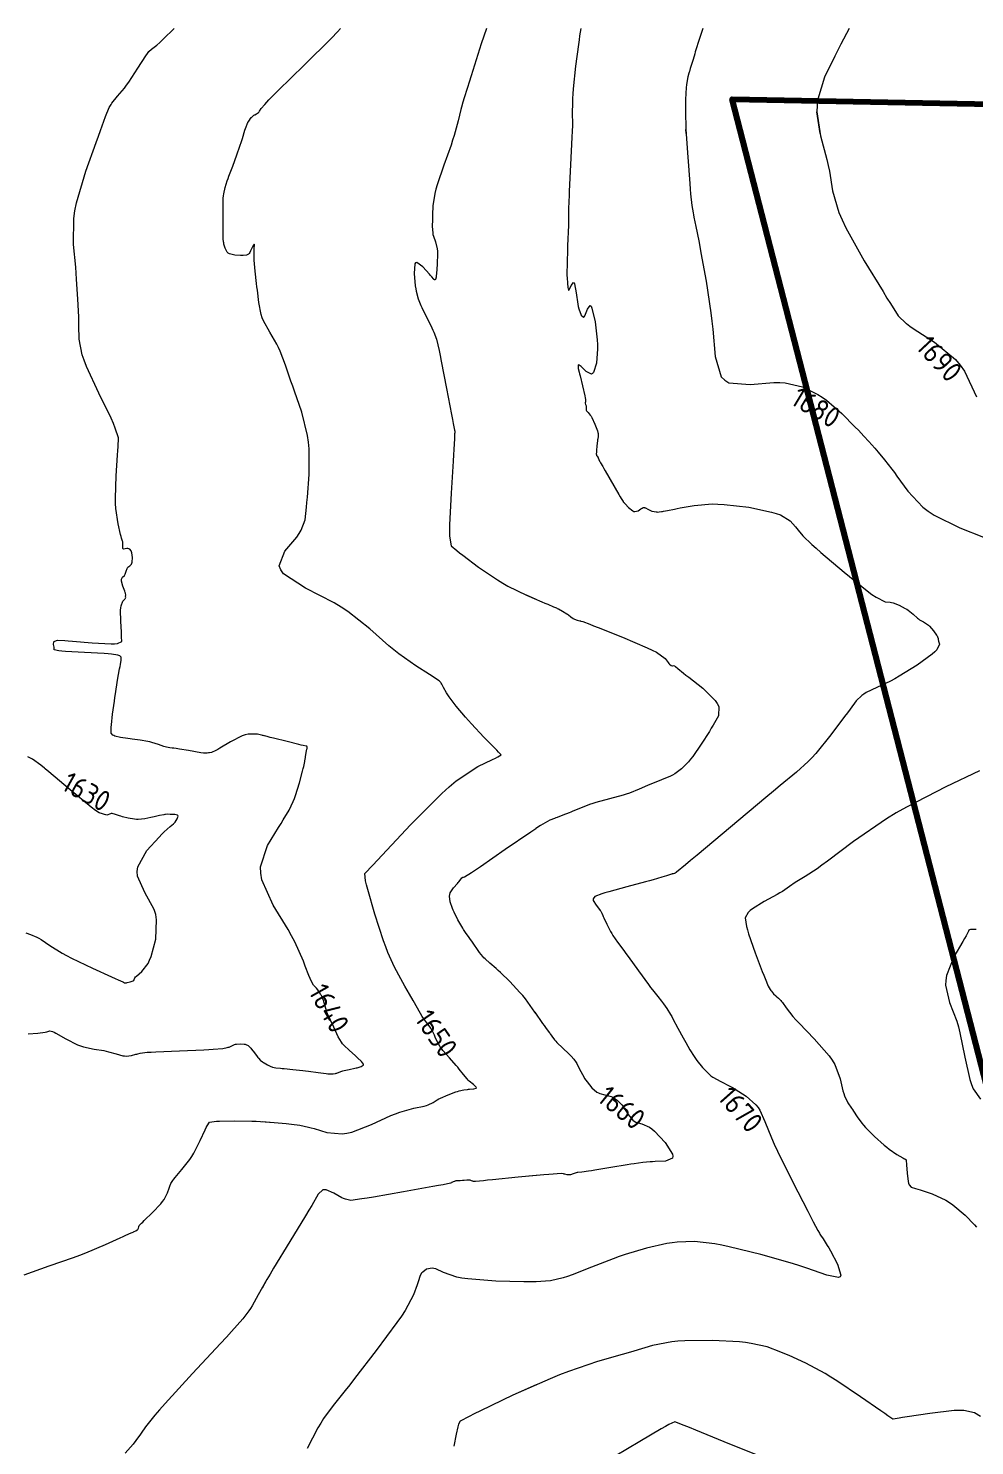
# Model space of a CAD drawing. Header units: millimetres. Extents: x 837477 to 838477, y 1189014 to 1191014.
# Drawn here: x 837782.3 to 837954.9, y 1190755.2 to 1191013.9 of the extents above; entities that cross this region are included whole.
import ezdxf

# ---------------------------------------------------------------- set-up
doc = ezdxf.new("R2010")
doc.units = ezdxf.units.MM
doc.header["$LTSCALE"] = 0.3
doc.layers.add('CORREDORVIA', color=94, linetype='Continuous', lineweight=80)
doc.layers.add('COTAS 10', color=252, linetype='Continuous', lineweight=9)
doc.styles.get("Standard").update_dxf_attribs({"font": 'isocp2.shx', "bigfont": '@extfont2.shx'})

msp = doc.modelspace()

# ---------------------------------------------------------------- linework, layer by layer
at = {"layer": 'CORREDORVIA'}
msp.add_lwpolyline([(838157.033, 1190996.193), (838237.174, 1190821.339), (838237.001, 1190602.875), (838240.031, 1190437.198), (838223.537, 1190366.272), (838184.199, 1189898.277), (837734.304, 1190149.151), (837849.078, 1189569.699), (837751.159, 1189231.384), (837593.191, 1189234.399), (837695.481, 1189679.225), (837660.573, 1189835.358), (837597.737, 1190012.464), (837490.666, 1190492.599), (837964.301, 1190234.408), (838010.155, 1190346.41), (837974.613, 1190516.877), (837969.419, 1190653.334), (837963.574, 1190795.982), (837910.676, 1191000.965)], close=True, dxfattribs=at)
at = {"layer": 'COTAS 10'}
for points in [[(837825.84, 1190884.6), (837824.07, 1190885.031), (837822.377, 1190885.05), (837821.856, 1190884.93), (837821.313, 1190884.756), (837819.166, 1190883.678), (837817.237, 1190882.508), (837816.833, 1190882.278), (837816.484, 1190882.087), (837815.693, 1190881.735), (837815.31, 1190881.658), (837815.219, 1190881.641), (837815.135, 1190881.626), (837814.885, 1190881.586), (837814.697, 1190881.566), (837814.651, 1190881.563), (837814.607, 1190881.561), (837814.473, 1190881.564), (837814.363, 1190881.575), (837814.335, 1190881.578), (837814.307, 1190881.582), (837814.218, 1190881.595), (837813.751, 1190881.673), (837811.502, 1190882.047), (837809.846, 1190882.32), (837809.524, 1190882.372), (837809.262, 1190882.413), (837808.807, 1190882.479), (837808.657, 1190882.489), (837808.585, 1190882.495), (837808.501, 1190882.503), (837808.09, 1190882.547), (837807.468, 1190882.674), (837807.25, 1190882.735), (837807.013, 1190882.807), (837805.992, 1190883.159), (837804.781, 1190883.54), (837804.423, 1190883.63), (837804.056, 1190883.714), (837802.648, 1190883.959), (837801.211, 1190884.161), (837800.826, 1190884.217), (837800.446, 1190884.273), (837799.117, 1190884.475), (837798.064, 1190884.713), (837797.858, 1190884.792), (837797.688, 1190884.877), (837797.384, 1190885.23), (837797.388, 1190886.003), (837797.412, 1190886.353), (837797.447, 1190886.761), (837797.656, 1190888.726), (837797.964, 1190891.102), (837798.06, 1190891.77), (837798.162, 1190892.441), (837798.567, 1190894.901), (837798.928, 1190896.971), (837799.001, 1190897.397), (837799.062, 1190897.758), (837799.185, 1190898.531), (837799.216, 1190898.839), (837799.219, 1190898.907), (837799.219, 1190898.968), (837799.2, 1190899.127), (837799.09, 1190899.249), (837799.033, 1190899.286), (837798.964, 1190899.325), (837798.623, 1190899.479), (837797.437, 1190899.65), (837796.837, 1190899.7), (837796.119, 1190899.751), (837792.543, 1190899.945), (837789.049, 1190900.146), (837788.383, 1190900.202), (837787.848, 1190900.258), (837787.002, 1190900.459), (837786.988, 1190900.73), (837786.977, 1190900.83), (837786.963, 1190900.94), (837786.888, 1190901.427), (837786.937, 1190901.88), (837787.001, 1190901.97), (837787.087, 1190902.043), (837787.58, 1190902.179), (837788.935, 1190902.131), (837789.565, 1190902.089), (837790.305, 1190902.035), (837793.897, 1190901.736), (837797.357, 1190901.537), (837798.014, 1190901.545), (837798.541, 1190901.58), (837799.356, 1190901.937), (837799.299, 1190902.838), (837799.276, 1190903.216), (837799.249, 1190903.65), (837799.129, 1190905.683), (837799.105, 1190907.7), (837799.139, 1190908.124), (837799.191, 1190908.489), (837799.528, 1190909.322), (837799.883, 1190909.712), (837799.947, 1190909.798), (837799.997, 1190909.875), (837800.05, 1190910.071), (837800.024, 1190910.209), (837800.024, 1190910.249), (837800.026, 1190910.289), (837800.057, 1190910.439), (837800.008, 1190910.779), (837799.959, 1190910.939), (837799.896, 1190911.128), (837799.542, 1190912.045), (837799.258, 1190912.975), (837799.239, 1190913.172), (837799.245, 1190913.341), (837799.482, 1190913.731), (837799.827, 1190914.022), (837799.901, 1190914.13), (837799.965, 1190914.249), (837800.121, 1190914.776), (837800.282, 1190915.294), (837800.349, 1190915.407), (837800.426, 1190915.508), (837800.787, 1190915.76), (837801.117, 1190916.098), (837801.174, 1190916.251), (837801.217, 1190916.431), (837801.25, 1190917.299), (837801.137, 1190918.167), (837801.088, 1190918.347), (837801.031, 1190918.501), (837800.761, 1190918.839), (837800.436, 1190918.946), (837800.344, 1190918.955), (837800.251, 1190918.955), (837799.911, 1190918.879), (837799.637, 1190918.817), (837799.587, 1190918.826), (837799.548, 1190918.847), (837799.499, 1190919.016), (837799.516, 1190919.232), (837799.519, 1190919.283), (837799.521, 1190919.329), (837799.519, 1190919.464), (837799.515, 1190919.563), (837799.516, 1190919.588), (837799.517, 1190919.61), (837799.526, 1190919.681), (837799.536, 1190919.74), (837799.537, 1190919.757), (837799.539, 1190919.773), (837799.538, 1190919.829), (837799.535, 1190919.88), (837799.534, 1190919.893), (837799.534, 1190919.905), (837799.532, 1190919.943), (837799.532, 1190919.985), (837799.531, 1190919.994), (837799.531, 1190920.025), (837799.517, 1190920.078), (837799.508, 1190920.101), (837799.497, 1190920.127), (837799.439, 1190920.251), (837799.272, 1190920.829), (837799.192, 1190921.142), (837799.097, 1190921.521), (837798.633, 1190923.441), (837798.243, 1190926.215), (837798.195, 1190927.132), (837798.174, 1190928.114), (837798.312, 1190932.198), (837798.558, 1190936), (837798.604, 1190936.804), (837798.64, 1190937.5), (837798.693, 1190939.113), (837798.14, 1190940.923), (837797.794, 1190941.743), (837797.365, 1190942.701), (837795.121, 1190947.311), (837792.876, 1190952.176), (837792.447, 1190953.295), (837792.101, 1190954.315), (837791.546, 1190957.174), (837791.504, 1190959.636), (837791.481, 1190960.406), (837791.454, 1190961.215), (837791.314, 1190964.452), (837791.087, 1190968.106), (837791.005, 1190969.178), (837790.913, 1190970.275), (837790.511, 1190974.452), (837790.578, 1190979.143), (837790.782, 1190980.564), (837791.067, 1190982.038), (837792.767, 1190987.804), (837794.67, 1190993.055), (837795.083, 1190994.206), (837795.447, 1190995.224), (837796.351, 1190997.804), (837797.042, 1190999.413), (837797.272, 1190999.819), (837797.386, 1191000), (837797.518, 1191000.209), (837798.547, 1191001.473), (837799.811, 1191002.962), (837800.205, 1191003.492), (837800.619, 1191004.073), (837802.273, 1191006.601), (837803.738, 1191008.878), (837804.032, 1191009.301), (837804.278, 1191009.635), (837804.763, 1191010.095), (837805.708, 1191010.807), (837806.243, 1191011.301), (837806.898, 1191011.922), (837808.87, 1191013.872)], [(837824.923, 1190814.345), (837827.154, 1190814.197), (837829.302, 1190813.99), (837829.824, 1190813.933), (837830.315, 1190813.877), (837831.826, 1190813.677), (837833.375, 1190813.357), (837833.89, 1190813.226), (837834.442, 1190813.075), (837836.747, 1190812.376), (837839.546, 1190812.094), (837840.41, 1190812.207), (837841.313, 1190812.403), (837844.893, 1190813.798), (837848.408, 1190815.431), (837849.268, 1190815.776), (837850.081, 1190816.075), (837852.608, 1190816.77), (837854.491, 1190817.174), (837854.897, 1190817.289), (837855.253, 1190817.407), (837856.121, 1190817.845), (837856.871, 1190818.33), (837857.153, 1190818.477), (837857.467, 1190818.629), (837858.866, 1190819.224), (837860.283, 1190819.748), (837860.608, 1190819.856), (837860.903, 1190819.948), (837861.726, 1190820.143), (837862.387, 1190820.223), (837862.58, 1190820.242), (837862.779, 1190820.259), (837863.534, 1190820.307), (837864.006, 1190820.452), (837864.027, 1190820.529), (837863.999, 1190820.623), (837863.499, 1190821.097), (837862.722, 1190821.733), (837862.52, 1190821.93), (837862.323, 1190822.135), (837861.658, 1190822.949), (837860.882, 1190823.942), (837860.615, 1190824.26), (837860.325, 1190824.597), (837859.09, 1190825.97), (837857.908, 1190827.338), (837857.651, 1190827.672), (837857.425, 1190827.987), (837856.864, 1190828.962), (837856.526, 1190829.747), (837856.44, 1190829.941), (837856.358, 1190830.126), (837856.091, 1190830.714), (837855.797, 1190831.246), (837855.698, 1190831.397), (837855.591, 1190831.548), (837855.142, 1190832.107), (837854.43, 1190833.112), (837854.158, 1190833.546), (837853.853, 1190834.046), (837852.481, 1190836.415), (837851.805, 1190837.618), (837850.993, 1190839.062), (837850.615, 1190839.739), (837850.252, 1190840.391), (837849.063, 1190842.54), (837847.853, 1190845.227), (837847.476, 1190846.218), (837847.081, 1190847.316), (837845.503, 1190852.173), (837844.191, 1190856.696), (837843.964, 1190857.584), (837843.796, 1190858.314), (837843.681, 1190859.633), (837845.123, 1190861.172), (837852.013, 1190868.527), (837857.7, 1190874.215), (837859.075, 1190875.44), (837860.362, 1190876.513), (837864.285, 1190879.122), (837866.983, 1190880.435), (837867.497, 1190880.69), (837867.91, 1190880.898), (837868.561, 1190881.258), (837868.072, 1190881.791), (837867.767, 1190882.109), (837867.387, 1190882.5), (837865.403, 1190884.526), (837863.126, 1190886.917), (837862.563, 1190887.538), (837862.028, 1190888.141), (837860.34, 1190890.171), (837859.073, 1190891.855), (837858.804, 1190892.24), (837858.571, 1190892.589), (837858.027, 1190893.555), (837857.714, 1190894.19), (837857.627, 1190894.331), (837857.54, 1190894.457), (837857.224, 1190894.784), (837856.379, 1190895.346), (837855.958, 1190895.619), (837855.457, 1190895.943), (837852.97, 1190897.538), (837849.847, 1190899.741), (837848.943, 1190900.449), (837848.023, 1190901.198), (837844.561, 1190904.257), (837840.59, 1190907.431), (837839.35, 1190908.253), (837838.048, 1190909.051), (837832.838, 1190911.727), (837828.847, 1190914.292), (837828.314, 1190915.02), (837828.029, 1190915.756), (837829.065, 1190918.475), (837831.246, 1190921.035), (837831.683, 1190921.67), (837832.048, 1190922.273), (837832.764, 1190924.183), (837833.03, 1190926.486), (837833.111, 1190927.337), (837833.196, 1190928.28), (837833.529, 1190932.454), (837833.535, 1190937.101), (837833.413, 1190938.342), (837833.237, 1190939.563), (837832.159, 1190943.807), (837830.837, 1190947.631), (837830.509, 1190948.588), (837830.197, 1190949.5), (837829.205, 1190952.425), (837828.227, 1190954.945), (837827.923, 1190955.601), (837827.605, 1190956.239), (837826.338, 1190958.395), (837825.197, 1190960.469), (837824.96, 1190961.055), (837824.755, 1190961.647), (837824.3, 1190963.83), (837824.061, 1190966.058), (837823.993, 1190966.678), (837823.925, 1190967.3), (837823.676, 1190969.559), (837823.496, 1190971.577), (837823.472, 1190972.047), (837823.459, 1190972.479), (837823.505, 1190973.719), (837823.535, 1190974.381), (837823.511, 1190974.449), (837823.474, 1190974.466), (837823.225, 1190974.111), (837822.941, 1190973.521), (837822.881, 1190973.39), (837822.83, 1190973.273), (837822.714, 1190972.971), (837822.575, 1190972.77), (837822.509, 1190972.718), (837822.432, 1190972.668), (837822.054, 1190972.498), (837821.457, 1190972.396), (837821.241, 1190972.388), (837821.004, 1190972.389), (837819.963, 1190972.467), (837818.965, 1190972.742), (837818.755, 1190972.868), (837818.574, 1190973.015), (837818.157, 1190973.725), (837817.966, 1190974.51), (837817.926, 1190974.704), (837817.893, 1190974.888), (837817.821, 1190975.469), (837817.799, 1190976.091), (837817.796, 1190976.3), (837817.795, 1190976.526), (837817.803, 1190977.478), (837817.814, 1190978.693), (837817.815, 1190979.085), (837817.814, 1190979.502), (837817.803, 1190981.208), (837817.847, 1190982.901), (837817.882, 1190983.309), (837817.927, 1190983.691), (837818.17, 1190984.853), (837818.571, 1190986.053), (837818.715, 1190986.459), (837818.875, 1190986.896), (837819.571, 1190988.743), (837820.321, 1190990.762), (837820.513, 1190991.309), (837820.7, 1190991.85), (837821.321, 1190993.76), (837821.804, 1190995.304), (837821.903, 1190995.615), (837821.988, 1190995.876), (837822.171, 1190996.395), (837822.271, 1190996.592), (837822.304, 1190996.648), (837822.339, 1190996.705), (837822.485, 1190996.921), (837822.636, 1190997.131), (837822.675, 1190997.185), (837822.712, 1190997.238), (837822.833, 1190997.414), (837822.96, 1190997.58), (837823.001, 1190997.627), (837823.043, 1190997.673), (837823.216, 1190997.845), (837823.437, 1190998.016), (837823.511, 1190998.063), (837823.589, 1190998.11), (837823.916, 1190998.279), (837824.267, 1190998.529), (837824.361, 1190998.628), (837824.453, 1190998.739), (837824.775, 1190999.246), (837825.441, 1191000), (837826.164, 1191000.819), (837826.928, 1191001.602), (837827.858, 1191002.536), (837832.587, 1191007.162), (837837.569, 1191012.108), (837838.657, 1191013.243), (837839.242, 1191013.872)], [(837865.902, 1191013.872), (837864.906, 1191011.036), (837863.07, 1191005.232), (837862.696, 1191004.054), (837862.382, 1191003.063), (837861.735, 1191001.036), (837861.438, 1191000), (837861.416, 1190999.924), (837861.308, 1190999.509), (837861.191, 1190999.048), (837860.699, 1190997), (837859.964, 1190994.329), (837859.695, 1190993.476), (837859.396, 1190992.574), (837858.08, 1190988.905), (837856.86, 1190985.341), (837856.622, 1190984.504), (837856.429, 1190983.733), (837856.091, 1190981.493), (837856.042, 1190979.808), (837856.03, 1190979.388), (837856.019, 1190978.987), (837855.984, 1190977.707), (837856.05, 1190976.579), (837856.103, 1190976.274), (837856.171, 1190975.973), (837856.54, 1190974.913), (837856.879, 1190973.654), (837856.927, 1190973.228), (837856.957, 1190972.769), (837856.9, 1190970.829), (837856.735, 1190969.082), (837856.696, 1190968.744), (837856.659, 1190968.47), (837856.551, 1190968.005), (837856.467, 1190967.973), (837856.445, 1190967.97), (837856.424, 1190967.971), (837856.354, 1190967.997), (837856.291, 1190968.049), (837856.274, 1190968.065), (837856.257, 1190968.083), (837856.199, 1190968.154), (837855.868, 1190968.534), (837855.68, 1190968.746), (837855.45, 1190969.005), (837854.268, 1190970.326), (837853.135, 1190971.133), (837852.935, 1190971.067), (837852.784, 1190970.877), (837852.652, 1190969.145), (837852.882, 1190966.883), (837852.96, 1190966.358), (837853.045, 1190965.876), (837853.403, 1190964.505), (837853.906, 1190963.288), (837854.083, 1190962.904), (837854.275, 1190962.5), (837855.104, 1190960.874), (837855.921, 1190959.231), (837856.105, 1190958.817), (837856.272, 1190958.42), (837856.723, 1190957.137), (837857.211, 1190955.049), (837857.4, 1190954.145), (837857.613, 1190953.1), (837858.576, 1190948.15), (837859.479, 1190943.412), (837859.654, 1190942.5), (837859.795, 1190941.762), (837860.034, 1190940.543), (837860.056, 1190940.466), (837860.061, 1190940.448), (837860.066, 1190940.432), (837860.081, 1190940.388), (837860.091, 1190940.35), (837860.092, 1190940.338), (837860.094, 1190940.326), (837860.095, 1190940.279), (837860.094, 1190940.231), (837860.093, 1190940.219), (837860.093, 1190940.208), (837860.091, 1190940.172), (837860.088, 1190940.141), (837860.087, 1190940.132), (837860.086, 1190940.124), (837860.081, 1190940.094), (837860.076, 1190940.067), (837860.074, 1190940.053), (837860.071, 1190940.029), (837860.068, 1190940.009), (837860.066, 1190939.999), (837860.062, 1190939.983), (837860.059, 1190939.967), (837860.059, 1190939.962), (837860.058, 1190939.957), (837860.058, 1190939.938), (837860.055, 1190939.78), (837860.052, 1190939.688), (837860.048, 1190939.575), (837860.03, 1190938.994), (837859.92, 1190937.03), (837859.858, 1190936.047), (837859.784, 1190934.872), (837859.404, 1190929.038), (837859.119, 1190923.258), (837859.105, 1190922.116), (837859.119, 1190921.173), (837859.404, 1190919.425), (837860.458, 1190918.559), (837860.957, 1190918.172), (837861.547, 1190917.721), (837864.426, 1190915.56), (837867.874, 1190913.203), (837868.823, 1190912.628), (837869.769, 1190912.087), (837873.162, 1190910.413), (837875.969, 1190909.208), (837876.545, 1190908.962), (837877.034, 1190908.755), (837878.074, 1190908.323), (837878.618, 1190908.084), (837878.794, 1190907.997), (837878.982, 1190907.902), (837879.754, 1190907.486), (837880.502, 1190907.043), (837880.674, 1190906.93), (837880.832, 1190906.823), (837881.278, 1190906.471), (837881.663, 1190906.183), (837881.783, 1190906.116), (837881.908, 1190906.054), (837882.408, 1190905.875), (837882.891, 1190905.743), (837883.005, 1190905.711), (837883.111, 1190905.682), (837883.425, 1190905.592), (837884.698, 1190905.109), (837885.409, 1190904.831), (837886.275, 1190904.492), (837890.696, 1190902.747), (837895.192, 1190900.84), (837896.105, 1190900.398), (837896.873, 1190899.994), (837898.451, 1190898.846), (837899.007, 1190898.103), (837899.131, 1190897.954), (837899.243, 1190897.83), (837899.54, 1190897.589), (837899.737, 1190897.537), (837899.786, 1190897.532), (837899.832, 1190897.531), (837899.975, 1190897.562), (837900.179, 1190897.518), (837900.263, 1190897.47), (837900.359, 1190897.407), (837900.802, 1190897.049), (837901.816, 1190896.215), (837902.27, 1190895.851), (837902.8, 1190895.43), (837905.341, 1190893.429), (837907.624, 1190891.214), (837907.99, 1190890.657), (837908.242, 1190890.126), (837908.193, 1190888.411), (837907.225, 1190886.669), (837906.897, 1190886.12), (837906.544, 1190885.542), (837905.055, 1190883.214), (837903.496, 1190880.996), (837903.1, 1190880.488), (837902.719, 1190880.025), (837901.469, 1190878.736), (837900.209, 1190877.823), (837899.822, 1190877.596), (837899.418, 1190877.382), (837897.819, 1190876.703), (837896.149, 1190876.075), (837895.699, 1190875.893), (837895.256, 1190875.707), (837893.701, 1190875.003), (837891.951, 1190874.287), (837891.383, 1190874.093), (837890.781, 1190873.901), (837888.305, 1190873.222), (837885.844, 1190872.563), (837885.251, 1190872.384), (837884.695, 1190872.206), (837883.004, 1190871.574), (837881.634, 1190870.992), (837881.281, 1190870.845), (837880.938, 1190870.704), (837879.794, 1190870.248), (837878.78, 1190869.859), (837878.519, 1190869.761), (837878.266, 1190869.666), (837877.426, 1190869.357), (837875.703, 1190868.369), (837874.895, 1190867.846)], [(837883.096, 1191013.872), (837882.857, 1191012.492), (837882.751, 1191011.754), (837882.635, 1191010.907), (837882.14, 1191006.94), (837881.709, 1191002.83), (837881.633, 1191001.893), (837881.577, 1191001.042), (837881.557, 1191000), (837881.533, 1190998.694), (837881.536, 1190996.122), (837881.509, 1190995.129), (837881.47, 1190994.016)], [(837905.327, 1191013.872), (837905.2, 1191013.466), (837904.624, 1191011.642), (837904.094, 1191009.967), (837903.973, 1191009.578), (837903.863, 1191009.221), (837903.556, 1191008.204), (837903.335, 1191007.459), (837903.28, 1191007.275), (837903.226, 1191007.099), (837903.053, 1191006.545), (837902.887, 1191006.017), (837902.838, 1191005.857), (837902.788, 1191005.693), (837902.599, 1191005.052), (837902.417, 1191004), (837902.373, 1191003.576), (837902.331, 1191003.095), (837902.2, 1191000.879), (837902.197, 1191000), (837902.189, 1190997.687), (837902.223, 1190996.591), (837902.273, 1190995.403), (837902.586, 1190990.345), (837902.956, 1190985.555), (837903.042, 1190984.536), (837903.12, 1190983.65), (837903.341, 1190981.56), (837903.559, 1190980.226), (837903.634, 1190979.818), (837903.717, 1190979.392), (837904.071, 1190977.711), (837904.598, 1190975.087), (837904.789, 1190974.066), (837905, 1190972.918), (837905.928, 1190967.711), (837906.826, 1190961.927), (837907.018, 1190960.416), (837907.187, 1190958.944), (837907.592, 1190953.954), (837908.718, 1190950.29), (837909.34, 1190949.654), (837910.097, 1190949.182), (837913.954, 1190948.847), (837918.306, 1190949.233), (837918.444, 1190949.231), (837919.376, 1190949.216), (837920.388, 1190949.145), (837923.552, 1190948.445), (837926.34, 1190947.055), (837927.114, 1190946.551), (837927.89, 1190945.994), (837930.698, 1190943.552), (837933.168, 1190941.083), (837933.73, 1190940.509), (837934.238, 1190939.984), (837934.733, 1190939.453), (837935.633, 1190938.486), (837936.708, 1190937.253), (837937.016, 1190936.894), (837937.327, 1190936.529), (837938.486, 1190935.147), (837939.857, 1190933.394), (837940.302, 1190932.794), (837940.776, 1190932.144), (837942.723, 1190929.384), (837945.48, 1190926.486), (837946.465, 1190925.749), (837947.545, 1190925.041), (837952.245, 1190922.723), (837956.58, 1190920.984)], [(837932.052, 1191013.872), (837930.529, 1191010.992), (837929.974, 1191009.906), (837929.427, 1191008.823), (837927.531, 1191004.937), (837926.307, 1191000.944), (837926.206, 1191000), (837926.184, 1190999.794), (837926.155, 1190998.625), (837926.833, 1190994.239), (837927.955, 1190989.961), (837928.207, 1190988.859), (837928.433, 1190987.793), (837929.036, 1190984.239), (837930.185, 1190980.256), (837930.755, 1190978.918), (837931.434, 1190977.479), (837934.797, 1190971.433), (837938.227, 1190965.818), (837938.948, 1190964.65), (837939.571, 1190963.649), (837940.996, 1190961.433), (837942.465, 1190960.027), (837942.482, 1190960.009), (837943.143, 1190959.508), (837943.913, 1190958.961), (837947.595, 1190956.6), (837951.444, 1190953.446), (837952.319, 1190952.4), (837953.111, 1190951.278), (837955.281, 1190946.6)], [(837926.762, 1190994.695), (837926.155, 1190998.625)], [(837902.317, 1190994.695), (837902.273, 1190995.403)], [(837881.47, 1190994.016), (837881.229, 1190988.984), (837880.977, 1190984.184), (837880.931, 1190983.217), (837880.895, 1190982.407), (837880.853, 1190980.789), (837880.842, 1190979.411), (837880.826, 1190978.751), (837880.805, 1190977.972), (837880.68, 1190974.153), (837880.566, 1190970.414), (837880.55, 1190969.684), (837880.543, 1190969.086), (837880.574, 1190968.03), (837880.643, 1190967.691), (837880.659, 1190967.545), (837880.673, 1190967.376), (837880.714, 1190966.581), (837880.83, 1190966.066), (837880.892, 1190966.075), (837880.967, 1190966.15), (837881.347, 1190966.967), (837881.766, 1190967.514), (837881.866, 1190967.419), (837881.959, 1190967.217), (837882.236, 1190965.595), (837882.513, 1190963.557), (837882.605, 1190963.092), (837882.704, 1190962.671), (837883.117, 1190961.511), (837883.579, 1190961.145), (837883.708, 1190961.224), (837883.838, 1190961.382), (837884.313, 1190962.604), (837884.813, 1190963.308), (837884.959, 1190963.139), (837885.108, 1190962.812), (837885.673, 1190960.318), (837886.071, 1190957.017), (837886.114, 1190956.181), (837886.128, 1190955.379), (837885.938, 1190952.767), (837885.417, 1190951.077), (837885.223, 1190950.857), (837885.007, 1190950.745), (837884.045, 1190951.233), (837883.151, 1190952.14), (837882.977, 1190952.292), (837882.836, 1190952.4), (837882.594, 1190952.431), (837882.578, 1190952.179), (837882.58, 1190952.108), (837882.584, 1190952.038), (837882.619, 1190951.783), (837882.769, 1190951.139), (837882.845, 1190950.824), (837882.936, 1190950.45), (837883.389, 1190948.602), (837883.806, 1190946.793), (837883.875, 1190946.444), (837883.923, 1190946.159), (837883.926, 1190945.676), (837883.85, 1190945.576), (837883.848, 1190945.533), (837883.854, 1190945.483), (837883.945, 1190945.248), (837884.049, 1190944.959), (837884.064, 1190944.876), (837884.073, 1190944.791), (837884.056, 1190944.473), (837884.077, 1190944.164), (837884.11, 1190944.086), (837884.155, 1190944.011), (837884.419, 1190943.765), (837884.814, 1190943.298), (837884.943, 1190943.084), (837885.08, 1190942.832), (837885.642, 1190941.617), (837886.113, 1190940.386), (837886.193, 1190940.126), (837886.251, 1190939.9), (837886.275, 1190939.373), (837886.163, 1190938.934), (837886.135, 1190938.763), (837886.107, 1190938.571), (837886.018, 1190937.7), (837885.952, 1190936.855), (837885.939, 1190936.679), (837885.928, 1190936.528), (837885.91, 1190936.194), (837885.933, 1190936.027), (837885.949, 1190935.982), (837885.968, 1190935.938), (837886.071, 1190935.782), (837886.2, 1190935.598), (837886.236, 1190935.536), (837886.271, 1190935.469), (837886.399, 1190935.187), (837886.521, 1190934.902), (837886.553, 1190934.833), (837886.584, 1190934.768), (837886.69, 1190934.571), (837887.073, 1190933.913), (837887.279, 1190933.558), (837887.529, 1190933.129), (837890.039, 1190928.806), (837890.278, 1190928.394), (837890.471, 1190928.061), (837890.786, 1190927.52), (837890.799, 1190927.499), (837890.802, 1190927.495), (837890.804, 1190927.492), (837890.81, 1190927.485), (837890.815, 1190927.483), (837890.818, 1190927.483), (837890.834, 1190927.485), (837890.836, 1190927.484), (837890.836, 1190927.482), (837890.985, 1190927.314), (837891.079, 1190927.209), (837891.196, 1190927.08), (837891.813, 1190926.401), (837892.545, 1190925.802), (837892.736, 1190925.722), (837892.921, 1190925.68), (837893.547, 1190925.836), (837894.05, 1190926.169), (837894.159, 1190926.238), (837894.254, 1190926.296), (837894.487, 1190926.422), (837894.704, 1190926.413), (837894.789, 1190926.386), (837894.886, 1190926.349), (837895.326, 1190926.128), (837895.811, 1190925.881), (837895.936, 1190925.828), (837896.058, 1190925.781), (837896.462, 1190925.666), (837896.832, 1190925.613), (837896.932, 1190925.605), (837897.03, 1190925.6), (837897.375, 1190925.608), (837897.814, 1190925.667), (837897.971, 1190925.694), (837898.145, 1190925.727), (837898.902, 1190925.884), (837900.167, 1190926.14), (837900.66, 1190926.234), (837901.216, 1190926.339), (837903.738, 1190926.801), (837907.053, 1190927.07), (837908.108, 1190927.053), (837909.222, 1190926.996), (837913.738, 1190926.457), (837917.878, 1190925.594), (837918.754, 1190925.332), (837919.512, 1190925.06), (837921.276, 1190923.995), (837922.242, 1190922.891), (837922.498, 1190922.594), (837922.749, 1190922.301), (837923.611, 1190921.276), (837925.266, 1190919.645), (837926.015, 1190918.97), (837926.892, 1190918.198), (837931.11, 1190914.603), (837935.329, 1190911.207), (837936.206, 1190910.561), (837936.956, 1190910.043), (837938.614, 1190909.232), (837939.515, 1190909.147), (837939.789, 1190909.085), (837940.074, 1190909.008), (837941.189, 1190908.591), (837942.296, 1190908.018), (837942.576, 1190907.842), (837942.844, 1190907.658), (837943.714, 1190906.93), (837944.492, 1190906.242), (837944.701, 1190906.083), (837944.908, 1190905.938), (837945.634, 1190905.528), (837946.342, 1190905.088), (837946.538, 1190904.923), (837946.733, 1190904.74), (837947.436, 1190903.927), (837947.993, 1190903.146), (837948.096, 1190902.984), (837948.177, 1190902.845), (837948.284, 1190902.537), (837948.303, 1190902.276), (837948.328, 1190902.168), (837948.361, 1190902.043), (837948.552, 1190901.459), (837948.071, 1190900.456), (837947.68, 1190900.068), (837947.178, 1190899.631), (837944.434, 1190897.652), (837941.198, 1190895.629), (837940.386, 1190895.165), (837939.609, 1190894.742), (837937.108, 1190893.56), (837935.152, 1190892.636), (837934.72, 1190892.375), (837934.335, 1190892.112), (837933.338, 1190891.146), (837932.207, 1190889.599), (837931.738, 1190888.97), (837931.2, 1190888.255), (837928.694, 1190884.947), (837925.944, 1190881.539), (837925.253, 1190880.761), (837924.593, 1190880.054), (837922.464, 1190878.096), (837919.438, 1190875.655), (837918.213, 1190874.644), (837916.819, 1190873.487), (837910.387, 1190868.096), (837904.301, 1190862.978), (837903.126, 1190861.994), (837902.173, 1190861.197), (837900.571, 1190859.879), (837900.431, 1190859.79), (837900.399, 1190859.767), (837900.37, 1190859.746), (837900.289, 1190859.675), (837900.199, 1190859.62), (837900.164, 1190859.608), (837900.125, 1190859.597), (837899.95, 1190859.569), (837899.745, 1190859.541), (837899.687, 1190859.529), (837899.63, 1190859.516), (837899.42, 1190859.456), (837899.055, 1190859.335), (837898.899, 1190859.283), (837898.719, 1190859.224), (837897.874, 1190858.947), (837896.287, 1190858.476), (837895.641, 1190858.295), (837894.905, 1190858.092), (837891.498, 1190857.179), (837888.17, 1190856.27), (837887.484, 1190856.07), (837886.899, 1190855.894), (837885.638, 1190855.443), (837885.308, 1190855.017), (837885.311, 1190854.855), (837885.355, 1190854.674), (837885.853, 1190853.862), (837886.481, 1190853.069), (837886.606, 1190852.9), (837886.71, 1190852.754), (837886.91, 1190852.406), (837887.089, 1190851.969), (837887.179, 1190851.766), (837887.288, 1190851.527), (837887.827, 1190850.367), (837888.527, 1190849.017), (837888.736, 1190848.658), (837888.951, 1190848.306), (837889.786, 1190847.09), (837890.904, 1190845.578), (837891.298, 1190845.039), (837891.729, 1190844.449), (837893.59, 1190841.884), (837895.41, 1190839.39), (837895.815, 1190838.845), (837896.177, 1190838.363), (837897.128, 1190837.146), (837897.787, 1190836.324), (837897.965, 1190836.091), (837898.141, 1190835.855), (837898.761, 1190834.986), (837899.446, 1190833.898), (837899.663, 1190833.526), (837899.891, 1190833.122), (837900.814, 1190831.408), (837901.754, 1190829.63), (837901.993, 1190829.188), (837902.224, 1190828.766), (837902.982, 1190827.423), (837903.76, 1190826.197), (837904.004, 1190825.849), (837904.259, 1190825.498), (837905.285, 1190824.202), (837906.326, 1190823.155), (837906.472, 1190823.008), (837906.829, 1190822.721), (837907.198, 1190822.454), (837908.636, 1190821.646), (837910.264, 1190820.819), (837910.753, 1190820.539), (837911.259, 1190820.237), (837913.226, 1190818.964), (837915.02, 1190817.401), (837915.417, 1190816.916), (837915.771, 1190816.408), (837916.688, 1190814.388), (837917.856, 1190811.369), (837918.367, 1190810.232), (837918.96, 1190808.965), (837921.782, 1190803.301), (837924.521, 1190797.981), (837925.062, 1190796.93), (837925.508, 1190796.063), (837926.333, 1190794.457), (837926.612, 1190793.974), (837926.714, 1190793.815), (837926.827, 1190793.644), (837927.321, 1190792.937), (837928.064, 1190791.758), (837928.334, 1190791.29), (837928.631, 1190790.761), (837929.933, 1190788.339), (837930.536, 1190786.308), (837930.393, 1190786.025), (837930.114, 1190785.865), (837927.987, 1190786.294), (837924.307, 1190787.618), (837923.051, 1190788.021), (837921.691, 1190788.439), (837915.919, 1190790.082), (837910.147, 1190791.507), (837908.787, 1190791.79), (837907.529, 1190792.023), (837903.845, 1190792.458), (837900.665, 1190792.343), (837899.725, 1190792.23), (837898.759, 1190792.081), (837895.054, 1190791.249), (837891.165, 1190790.069), (837890.082, 1190789.701), (837888.996, 1190789.315), (837885.054, 1190787.771), (837881.495, 1190786.378), (837880.651, 1190786.087), (837879.868, 1190785.837), (837877.55, 1190785.275), (837874.85, 1190785.088), (837873.825, 1190785.075), (837872.681, 1190785.077), (837867.55, 1190785.224), (837862.493, 1190785.62), (837861.395, 1190785.779), (837860.428, 1190785.959), (837858.03, 1190786.791), (837856.618, 1190787.475), (837856.274, 1190787.562), (837855.95, 1190787.605), (837854.947, 1190787.392), (837854.227, 1190786.887), (837854.081, 1190786.746), (837853.958, 1190786.605), (837853.707, 1190786.09)], [(837824.96, 1190961.055), (837824.923, 1190961.161)], [(837874.923, 1190909.657), (837873.162, 1190910.413)], [(837824.923, 1190825.307), (837825.026, 1190825.229), (837825.155, 1190825.142), (837825.294, 1190825.053), (837825.88, 1190824.712), (837826.515, 1190824.412), (837826.684, 1190824.349), (837826.851, 1190824.294), (837827.433, 1190824.17), (837828.253, 1190824.083), (837828.57, 1190824.052), (837828.925, 1190824.018), (837830.535, 1190823.872), (837832.373, 1190823.687), (837832.873, 1190823.63), (837833.369, 1190823.569), (837835.128, 1190823.325), (837836.608, 1190823.124), (837836.928, 1190823.089), (837837.209, 1190823.065), (837837.899, 1190823.052), (837838.327, 1190823.127), (837838.443, 1190823.156), (837838.558, 1190823.189), (837838.961, 1190823.342), (837839.49, 1190823.529), (837839.684, 1190823.583), (837839.898, 1190823.64), (837840.841, 1190823.855), (837841.829, 1190824.071), (837842.071, 1190824.127), (837842.299, 1190824.183), (837843.011, 1190824.372), (837843.396, 1190824.629), (837843.418, 1190824.727), (837843.404, 1190824.837), (837843.051, 1190825.333), (837842.355, 1190825.982), (837842.125, 1190826.189), (837841.879, 1190826.408), (837840.856, 1190827.294), (837839.857, 1190828.271), (837839.626, 1190828.546), (837839.414, 1190828.824), (837838.815, 1190829.844), (837838.315, 1190830.932), (837838.166, 1190831.252), (837838.012, 1190831.58), (837837.418, 1190832.833), (837836.883, 1190834.022), (837836.767, 1190834.309), (837836.664, 1190834.578), (837836.409, 1190835.4), (837836.251, 1190836.039), (837836.209, 1190836.193), (837836.169, 1190836.337), (837836.033, 1190836.775), (837835.837, 1190837.208), (837835.76, 1190837.35), (837835.672, 1190837.5), (837835.271, 1190838.119), (837834.839, 1190838.707), (837834.733, 1190838.837), (837834.632, 1190838.953), (837834.314, 1190839.255), (837833.857, 1190840.054), (837833.668, 1190840.484), (837833.453, 1190841.004), (837832.792, 1190842.738), (837832.449, 1190843.635), (837830.887, 1190847.164), (837830.319, 1190848.25), (837829.692, 1190849.384), (837826.94, 1190853.873), (837824.876, 1190858.462), (837824.683, 1190859.659), (837824.655, 1190860.824), (837825.917, 1190864.763), (837827.943, 1190868.02), (837828.394, 1190868.755), (837828.799, 1190869.417), (837829.867, 1190871.204), (837830.615, 1190872.765), (837830.818, 1190873.284), (837831.02, 1190873.84), (837831.733, 1190876.163), (837832.312, 1190878.322), (837832.428, 1190878.775), (837832.526, 1190879.165), (837832.719, 1190880.051), (837832.802, 1190880.59), (837832.83, 1190880.762), (837832.86, 1190880.943), (837832.987, 1190881.679), (837833.101, 1190882.328), (837833.124, 1190882.454), (837833.142, 1190882.558), (837833.174, 1190882.738), (837833.175, 1190882.767), (837833.174, 1190882.775), (837833.172, 1190882.782), (837833.157, 1190882.807), (837833.132, 1190882.826), (837833.123, 1190882.829), (837833.113, 1190882.832), (837833.069, 1190882.838), (837833.022, 1190882.84), (837833.01, 1190882.841), (837832.998, 1190882.841), (837832.959, 1190882.844), (837832.402, 1190882.977), (837832.064, 1190883.06), (837831.647, 1190883.163), (837829.477, 1190883.701), (837827.012, 1190884.312), (837826.409, 1190884.46), (837825.84, 1190884.6), (837824.923, 1190884.823)], [(837781.786, 1190848.791), (837782.68, 1190848.5), (837783.824, 1190848.015), (837784.193, 1190847.813), (837784.584, 1190847.582), (837786.186, 1190846.503), (837788.44, 1190845.097), (837789.243, 1190844.659), (837790.124, 1190844.201), (837793.951, 1190842.371), (837797.444, 1190840.786), (837798.114, 1190840.481), (837798.656, 1190840.234), (837799.54, 1190839.827), (837799.59, 1190839.796), (837799.606, 1190839.787), (837799.623, 1190839.776), (837799.691, 1190839.736), (837799.761, 1190839.699), (837799.779, 1190839.692), (837799.795, 1190839.686), (837799.849, 1190839.673), (837799.895, 1190839.666), (837799.907, 1190839.664), (837799.918, 1190839.661), (837799.955, 1190839.65), (837800.114, 1190839.674), (837800.203, 1190839.694), (837800.311, 1190839.718), (837800.862, 1190839.855), (837801.381, 1190840.025), (837801.469, 1190840.072), (837801.532, 1190840.118), (837801.561, 1190840.284), (837801.7, 1190840.604), (837801.834, 1190840.748), (837802.008, 1190840.916), (837802.98, 1190841.722), (837804.126, 1190843.214), (837804.409, 1190843.815), (837804.678, 1190844.497), (837805.527, 1190847.639), (837805.68, 1190851.181), (837805.51, 1190852.115), (837805.248, 1190853.03), (837803.536, 1190856.164), (837802.186, 1190859.162), (837802.153, 1190859.989), (837802.267, 1190860.816), (837803.907, 1190863.792), (837806.138, 1190866.271), (837806.624, 1190866.783), (837807.054, 1190867.221), (837808.129, 1190868.173), (837808.759, 1190868.67), (837808.908, 1190868.82), (837809.046, 1190868.976), (837809.453, 1190869.587), (837809.588, 1190870.104), (837809.556, 1190870.202), (837809.492, 1190870.28), (837809.011, 1190870.398), (837808.403, 1190870.395), (837808.261, 1190870.398), (837808.129, 1190870.401), (837807.747, 1190870.427), (837807.32, 1190870.41), (837807.16, 1190870.387), (837806.983, 1190870.357), (837806.191, 1190870.182), (837805.226, 1190869.957), (837804.938, 1190869.895), (837804.642, 1190869.833), (837803.499, 1190869.611), (837802.307, 1190869.49), (837801.979, 1190869.492), (837801.652, 1190869.51), (837800.481, 1190869.702), (837799.423, 1190869.99), (837799.168, 1190870.068), (837798.928, 1190870.146), (837798.2, 1190870.42), (837797.577, 1190870.558), (837797.405, 1190870.55), (837797.233, 1190870.521), (837796.613, 1190870.248), (837795.206, 1190870.709), (837794.537, 1190871.144), (837793.748, 1190871.711), (837789.891, 1190874.865), (837786.015, 1190878.173), (837785.366, 1190878.711), (837785.214, 1190878.837), (837784.531, 1190879.391), (837783.046, 1190880.483), (837782.44, 1190880.808), (837782.312, 1190880.88), (837782.2, 1190880.944)], [(837955.858, 1190878.338), (837949.705, 1190875.447), (837942.498, 1190871.744), (837940.641, 1190870.67), (837938.845, 1190869.575), (837932.859, 1190865.447), (837928.103, 1190861.876), (837927.083, 1190861.133), (837926.19, 1190860.497), (837924.034, 1190859.086), (837922.79, 1190858.366), (837922.472, 1190858.164), (837922.166, 1190857.962), (837921.154, 1190857.225), (837919.878, 1190856.354), (837919.405, 1190856.068), (837918.88, 1190855.761), (837916.551, 1190854.49), (837914.392, 1190853.181), (837913.973, 1190852.85), (837913.633, 1190852.534), (837913.053, 1190851.508), (837913.292, 1190849.964), (837913.468, 1190849.322), (837913.691, 1190848.587), (837914.895, 1190845.156), (837916.184, 1190841.768), (837916.461, 1190841.059), (837916.704, 1190840.45), (837917.292, 1190839.079), (837917.661, 1190838.424), (837917.766, 1190838.266), (837917.871, 1190838.118), (837918.262, 1190837.669), (837918.642, 1190837.315), (837918.741, 1190837.227), (837918.838, 1190837.143), (837919.165, 1190836.879), (837919.563, 1190836.461), (837919.704, 1190836.281), (837919.858, 1190836.072), (837920.526, 1190835.087), (837921.778, 1190833.515), (837922.3, 1190832.936), (837922.897, 1190832.296), (837925.69, 1190829.464), (837928.419, 1190826.375), (837928.976, 1190825.571), (837929.448, 1190824.79), (837930.435, 1190822.156), (837930.909, 1190819.97), (837931.057, 1190819.47), (837931.211, 1190819.017), (837931.831, 1190817.765), (837932.489, 1190816.799), (837932.669, 1190816.526), (837932.847, 1190816.251), (837933.482, 1190815.239), (837934.354, 1190814.062), (837934.683, 1190813.683), (837935.048, 1190813.282), (837936.683, 1190811.64), (837938.452, 1190810.047), (837938.902, 1190809.677), (837939.336, 1190809.338), (837940.76, 1190808.367), (837941.817, 1190807.744), (837942.019, 1190807.625), (837942.182, 1190807.528), (837942.444, 1190807.37), (837942.478, 1190806.99), (837942.496, 1190806.754), (837942.519, 1190806.461), (837942.635, 1190804.929), (837942.829, 1190803.381), (837942.901, 1190803.078), (837942.981, 1190802.828), (837943.337, 1190802.381), (837944.172, 1190802.133), (837944.554, 1190802.009), (837945.002, 1190801.862), (837947.167, 1190801.131), (837949.67, 1190800.004), (837950.332, 1190799.607), (837950.98, 1190799.172), (837953.208, 1190797.296), (837954.939, 1190795.483), (837955.274, 1190795.089)], [(837874.923, 1190834.019), (837874.708, 1190834.337), (837872.973, 1190836.724), (837872.478, 1190837.338), (837871.978, 1190837.933), (837870.12, 1190839.914), (837868.409, 1190841.554), (837868, 1190841.933), (837867.62, 1190842.28), (837866.485, 1190843.264), (837865.621, 1190844.029), (837865.412, 1190844.239), (837865.216, 1190844.448), (837864.618, 1190845.193), (837864.108, 1190845.93), (837863.968, 1190846.133), (837863.829, 1190846.337), (837863.33, 1190847.07), (837862.852, 1190847.763), (837862.725, 1190847.941), (837862.602, 1190848.113), (837862.178, 1190848.683), (837861.697, 1190849.391), (837861.538, 1190849.649), (837861.367, 1190849.934), (837860.656, 1190851.19), (837859.957, 1190852.559), (837859.794, 1190852.916), (837859.645, 1190853.264), (837859.218, 1190854.441), (837859.111, 1190855.515), (837859.164, 1190855.799), (837859.254, 1190856.076), (837859.874, 1190857.026), (837860.577, 1190857.792), (837860.718, 1190857.953), (837860.835, 1190858.092), (837861.066, 1190858.41), (837861.162, 1190858.576), (837861.194, 1190858.619), (837861.229, 1190858.662), (837861.378, 1190858.807), (837861.557, 1190858.925), (837861.612, 1190858.95), (837861.668, 1190858.973), (837861.886, 1190859.029), (837863.165, 1190859.819), (837863.889, 1190860.304), (837864.773, 1190860.905), (837869.304, 1190864.036), (837873.942, 1190867.215), (837874.895, 1190867.846), (837874.923, 1190867.864)], [(837955.212, 1190849.385), (837954.942, 1190849.392), (837954.71, 1190849.396), (837954.206, 1190849.388), (837953.998, 1190849.324), (837953.953, 1190849.294), (837953.914, 1190849.258), (837953.821, 1190849.083), (837953.379, 1190848.238), (837953.121, 1190847.779), (837952.803, 1190847.224), (837951.163, 1190844.407), (837949.811, 1190841.032), (837949.674, 1190840.124), (837949.641, 1190839.228), (837950.379, 1190836.09), (837951.665, 1190832.694), (837951.977, 1190831.635), (837952.27, 1190830.525), (837953.168, 1190826.09), (837954.079, 1190822.011), (837954.38, 1190821.125), (837954.702, 1190820.346), (837956.042, 1190818.411)], [(837874.708, 1190834.337), (837876.112, 1190832.268), (837876.398, 1190831.854), (837876.639, 1190831.509), (837877.139, 1190830.833), (837877.367, 1190830.553), (837877.438, 1190830.457), (837877.511, 1190830.353), (837877.803, 1190829.91), (837878.3, 1190829.277), (837878.502, 1190829.053), (837878.734, 1190828.809), (837879.805, 1190827.75), (837880.88, 1190826.713), (837881.113, 1190826.482), (837881.318, 1190826.275), (837881.827, 1190825.731), (837882.216, 1190825.154), (837882.347, 1190824.927), (837882.486, 1190824.67), (837883.072, 1190823.501), (837883.666, 1190822.419), (837883.776, 1190822.218), (837883.991, 1190821.89), (837884.214, 1190821.574), (837885.089, 1190820.53), (837886.022, 1190819.738), (837886.281, 1190819.581), (837886.541, 1190819.451), (837887.48, 1190819.204), (837888.402, 1190819.007), (837888.65, 1190818.908), (837888.896, 1190818.79), (837889.758, 1190818.202), (837890.577, 1190817.377), (837890.795, 1190817.109), (837891.009, 1190816.825), (837891.749, 1190815.655), (837892.561, 1190814.61), (837892.82, 1190814.404), (837893.094, 1190814.234), (837894.206, 1190813.919), (837895.595, 1190813.348), (837896.044, 1190813.017), (837896.521, 1190812.61), (837898.475, 1190810.516), (837899.786, 1190808.423), (837899.857, 1190808.018), (837899.801, 1190807.688), (837898.544, 1190807.127), (837896.642, 1190807.046), (837896.179, 1190807.019), (837895.744, 1190806.99), (837894.402, 1190806.873), (837892.796, 1190806.65), (837892.195, 1190806.556), (837891.525, 1190806.447), (837888.539, 1190805.937), (837885.639, 1190805.449), (837885.024, 1190805.353), (837884.49, 1190805.275), (837883.24, 1190805.139), (837882.563, 1190805.075), (837882.391, 1190805.043), (837882.226, 1190805.004), (837881.684, 1190804.812), (837881.209, 1190804.647), (837881.086, 1190804.624), (837880.967, 1190804.613), (837880.566, 1190804.656), (837880.172, 1190804.753), (837880.058, 1190804.776), (837879.941, 1190804.796), (837879.5, 1190804.854), (837878.016, 1190804.779), (837877.243, 1190804.716), (837876.312, 1190804.634), (837871.64, 1190804.186), (837866.981, 1190803.723), (837866.059, 1190803.632), (837865.296, 1190803.558), (837863.868, 1190803.421), (837863.518, 1190803.42), (837863.434, 1190803.43), (837863.356, 1190803.444), (837863.123, 1190803.535), (837862.872, 1190803.625), (837862.783, 1190803.638), (837862.685, 1190803.647), (837862.261, 1190803.639), (837861.782, 1190803.603), (837861.65, 1190803.594), (837861.519, 1190803.586), (837861.044, 1190803.559), (837860.643, 1190803.538), (837860.557, 1190803.532), (837860.482, 1190803.527), (837860.301, 1190803.51), (837860.157, 1190803.476), (837860.106, 1190803.46), (837860.049, 1190803.441), (837859.802, 1190803.35), (837859.559, 1190803.246), (837859.504, 1190803.219), (837859.455, 1190803.194), (837859.324, 1190803.109), (837857.95, 1190802.816), (837857.117, 1190802.658), (837856.088, 1190802.468), (837850.736, 1190801.505), (837845.23, 1190800.552), (837844.104, 1190800.368), (837843.15, 1190800.219), (837841.141, 1190799.969), (837840.124, 1190800.157), (837839.795, 1190800.284), (837839.446, 1190800.443), (837838.012, 1190801.29), (837836.623, 1190801.905), (837836.301, 1190801.918), (837836.007, 1190801.863), (837835.173, 1190801.097), (837833.978, 1190799.04), (837833.457, 1190798.172), (837832.854, 1190797.173), (837829.986, 1190792.486), (837827.03, 1190787.621), (837826.37, 1190786.51), (837825.779, 1190785.501), (837824.923, 1190783.97)], [(837782.229, 1190830.342), (837783.994, 1190830.498), (837785.362, 1190830.687), (837785.627, 1190830.735), (837785.844, 1190830.781), (837786.215, 1190830.933), (837786.685, 1190830.792), (837786.965, 1190830.654), (837787.308, 1190830.472), (837789.086, 1190829.459), (837791.219, 1190828.378), (837791.786, 1190828.154), (837792.343, 1190827.963), (837794.269, 1190827.545), (837796.016, 1190827.29), (837796.46, 1190827.202), (837796.886, 1190827.106), (837798.281, 1190826.695), (837799.492, 1190826.371), (837799.803, 1190826.329), (837800.103, 1190826.308), (837801.099, 1190826.407), (837801.905, 1190826.62), (837802.087, 1190826.67), (837802.25, 1190826.717), (837802.687, 1190826.857), (837803.983, 1190826.992), (837804.686, 1190827.035), (837805.54, 1190827.081), (837809.87, 1190827.271), (837814.311, 1190827.463), (837815.235, 1190827.511), (837816.025, 1190827.555), (837817.774, 1190827.697), (837818.565, 1190827.85), (837818.751, 1190827.902), (837818.922, 1190827.958), (837819.424, 1190828.195), (837819.907, 1190828.41), (837820.067, 1190828.452), (837820.239, 1190828.486), (837820.953, 1190828.544), (837821.651, 1190828.5), (837821.812, 1190828.469), (837821.959, 1190828.431), (837822.372, 1190828.224), (837822.742, 1190827.861), (837822.862, 1190827.724), (837822.989, 1190827.571), (837823.509, 1190826.884), (837824.029, 1190826.194), (837824.156, 1190826.038), (837824.275, 1190825.898), (837824.642, 1190825.521), (837825.026, 1190825.229)], [(837781.529, 1190786.367), (837786.071, 1190788.01), (837790.536, 1190789.568), (837791.671, 1190789.993), (837792.761, 1190790.414), (837796.33, 1190791.914), (837799.044, 1190793.136), (837799.596, 1190793.384), (837800.061, 1190793.592), (837801.017, 1190794.015), (837801.39, 1190794.175), (837801.487, 1190794.217), (837801.582, 1190794.259), (837801.901, 1190794.402), (837802.155, 1190794.562), (837802.208, 1190794.615), (837802.255, 1190794.671), (837802.362, 1190794.903), (837802.421, 1190795.126), (837802.437, 1190795.178), (837802.452, 1190795.224), (837802.507, 1190795.352), (837802.906, 1190795.777), (837803.14, 1190796.01), (837803.426, 1190796.294), (837804.904, 1190797.738), (837806.441, 1190799.364), (837806.764, 1190799.763), (837807.044, 1190800.139), (837807.685, 1190801.313), (837807.988, 1190802.201), (837808.054, 1190802.397), (837808.112, 1190802.572), (837808.258, 1190803.024), (837808.629, 1190803.609), (837808.83, 1190803.867), (837809.073, 1190804.166), (837810.305, 1190805.596), (837811.73, 1190807.44), (837812.095, 1190808.001), (837812.447, 1190808.584), (837813.612, 1190810.872), (837814.53, 1190812.865), (837814.726, 1190813.262), (837814.898, 1190813.593), (837815.306, 1190814.227), (837816.157, 1190814.384), (837816.607, 1190814.414), (837817.149, 1190814.437), (837819.884, 1190814.471), (837823.031, 1190814.425), (837823.834, 1190814.399), (837824.608, 1190814.366), (837827.154, 1190814.197)], [(837874.923, 1190804.501), (837871.64, 1190804.186)], [(837853.707, 1190786.09), (837853.468, 1190785.257), (837853.352, 1190784.915), (837853.216, 1190784.525), (837852.546, 1190782.714), (837851.012, 1190779.861), (837850.332, 1190778.814), (837849.54, 1190777.655), (837845.756, 1190772.541), (837841.805, 1190767.453), (837840.907, 1190766.311), (837840.095, 1190765.285), (837837.872, 1190762.541), (837836.137, 1190760.129), (837835.631, 1190759.312), (837835.115, 1190758.431), (837833.163, 1190754.709)], [(837825.779, 1190785.501), (837824.22, 1190782.711), (837823.113, 1190780.749), (837822.807, 1190780.262), (837822.501, 1190779.801), (837821.401, 1190778.339), (837819.331, 1190776.014), (837818.413, 1190775.009), (837817.346, 1190773.846), (837812.251, 1190768.339), (837807.237, 1190762.875), (837806.222, 1190761.739), (837805.369, 1190760.767), (837803.634, 1190758.617), (837802.876, 1190757.471), (837802.638, 1190757.131), (837802.388, 1190756.782), (837801.383, 1190755.442), (837799.951, 1190753.829)], [(837874.923, 1190785.093), (837874.85, 1190785.088)], [(837956.039, 1190760.514), (837954.939, 1190761.212), (837952.965, 1190761.619), (837952.141, 1190761.628), (837951.197, 1190761.591), (837946.79, 1190761.083), (837942.607, 1190760.435), (837941.804, 1190760.311), (837941.157, 1190760.21), (837940.104, 1190760.045), (837940.066, 1190760.036), (837940.058, 1190760.034), (837940.037, 1190760.027), (837940.03, 1190760.024), (837940.028, 1190760.023), (837940.022, 1190760.023), (837940.017, 1190760.024), (837940.015, 1190760.024), (837940.012, 1190760.025), (837940.009, 1190760.025), (837940.006, 1190760.024), (837940.003, 1190760.024), (837940.001, 1190760.023), (837939.101, 1190760.654), (837938.534, 1190761.052), (837937.83, 1190761.546), (837934.138, 1190764.137), (837929.813, 1190767.032), (837928.708, 1190767.718), (837927.644, 1190768.354), (837924.139, 1190770.232), (837921.088, 1190771.632), (837920.31, 1190771.966), (837919.561, 1190772.277), (837917.101, 1190773.207), (837914.186, 1190773.865), (837913.151, 1190774.004), (837912.017, 1190774.125), (837907.101, 1190774.406), (837902.039, 1190774.359), (837900.813, 1190774.272), (837899.664, 1190774.153), (837896.152, 1190773.458), (837892.785, 1190772.461), (837891.728, 1190772.152), (837890.617, 1190771.829), (837886.152, 1190770.541), (837880.852, 1190768.758), (837879.214, 1190768.122), (837877.502, 1190767.424), (837870.703, 1190764.389)], [(837874.923, 1190766.273), (837870.703, 1190764.389), (837864.792, 1190761.572), (837863.641, 1190761.011), (837862.699, 1190760.545), (837861.048, 1190759.655), (837860.769, 1190759.13), (837860.693, 1190758.895), (837860.617, 1190758.62), (837860.345, 1190757.302), (837859.909, 1190755.084)], [(837917.135, 1190752.741), (837910.259, 1190755.447), (837904.084, 1190757.999), (837902.888, 1190758.491), (837901.916, 1190758.889), (837900.259, 1190759.552), (837899.15, 1190759.037), (837898.523, 1190758.693), (837897.756, 1190758.262), (837893.831, 1190755.979), (837889.359, 1190753.287)]]:
    msp.add_lwpolyline(points, dxfattribs=at)

# ---------------------------------------------------------------- texts
at = {"layer": 'COTAS 10', "char_height": 3.8, "attachment_point": 7}
for s, insert, rotation in [('1690', (837944.017, 1190955.579), 313.04296), ('1680', (837921.11, 1190945.414), 329.03068), ('1630', (837788.042, 1190875.054), 330.97373), ('1640', (837833.254, 1190838.051), 299.42495), ('1650', (837852.607, 1190833.075), 304.33673), ('1660', (837885.835, 1190818.238), 321.20957), ('1670', (837907.832, 1190818.606), 311.68243)]:
    msp.add_mtext(s, dxfattribs=dict(at, insert=insert, rotation=rotation))

doc.saveas('drawing.dxf')
